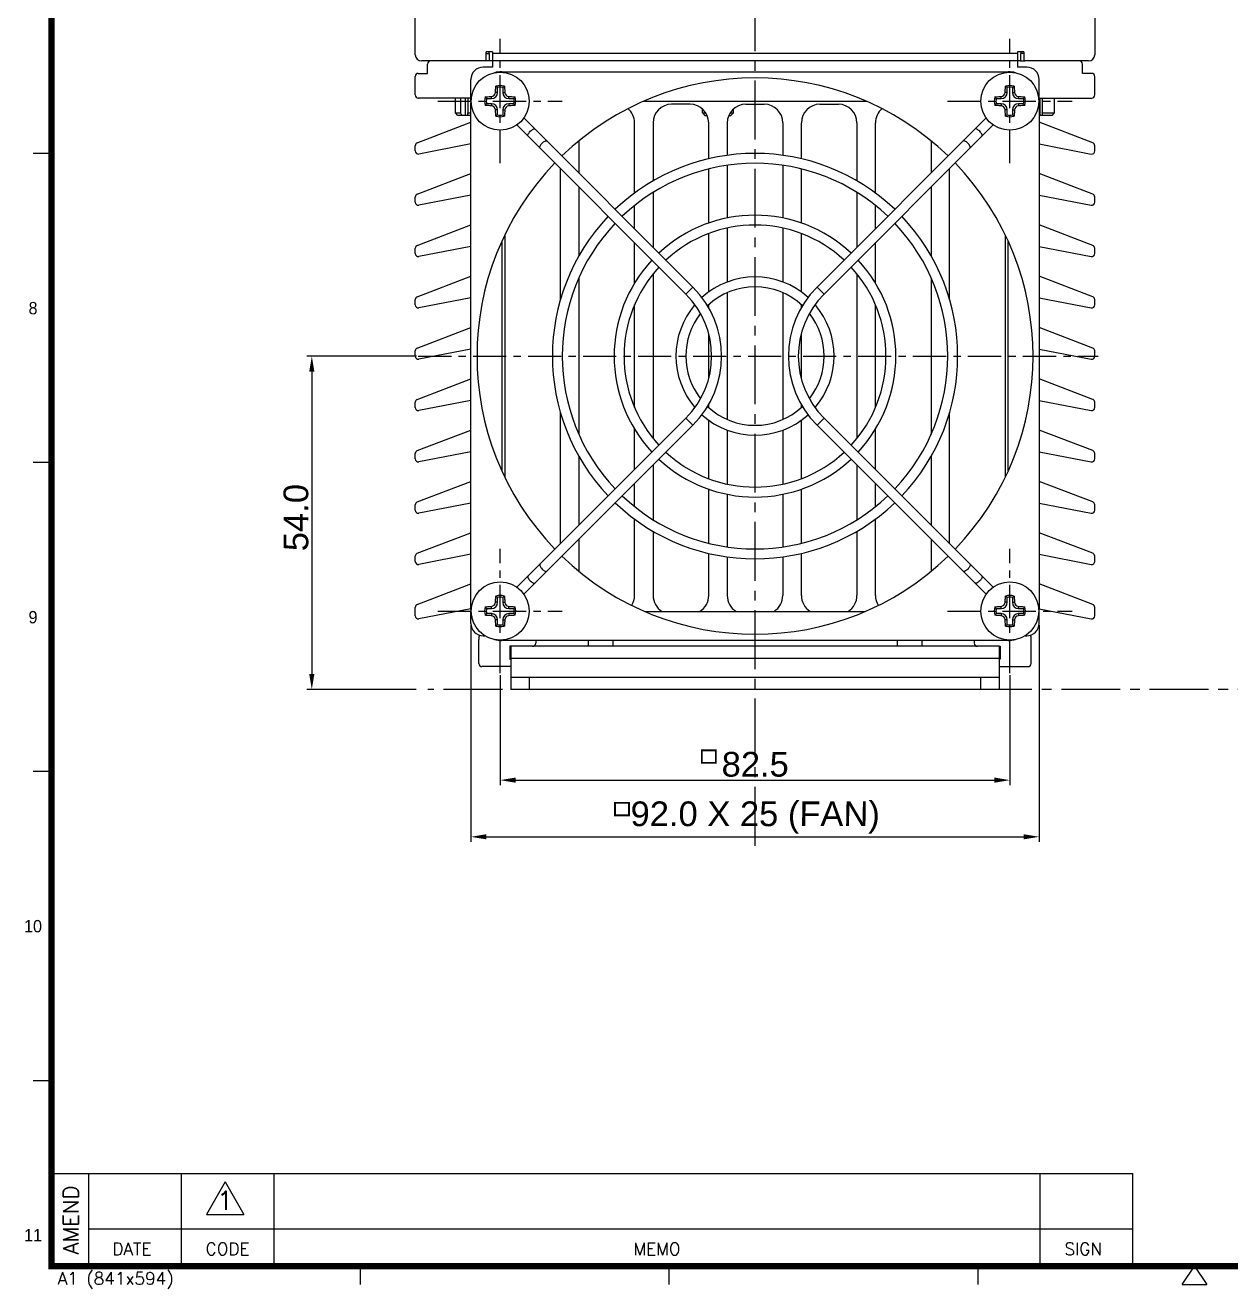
# Model space of a CAD drawing. Extents: x -329 to 5579, y -1951 to 3105.
# Drawn here: x 2658.7 to 2853.9, y -1951.1 to -1746.6 of the extents above; entities that cross this region are included whole.
import ezdxf
from ezdxf.enums import TextEntityAlignment as Align

# ---------------------------------------------------------------- set-up
doc = ezdxf.new("R2010")
doc.units = 0
doc.header["$PDMODE"] = 3
doc.header["$PDSIZE"] = 1.5
doc.linetypes.add('CENTER', pattern=[17.8, 10.75, -2.35, 2.35, -2.35])
doc.linetypes.add('CENTER2', pattern=[28.575, 19.05, -3.175, 3.175, -3.175])
doc.layers.get('0').update_dxf_attribs({"linetype": 'CONTINUOUS'})
doc.layers.get('DEFPOINTS').update_dxf_attribs({"linetype": 'CONTINUOUS'})
for name, color, linetype in [('3', 112, 'CENTER'), ('BRKT1_130_DXF_CONTINUOUS_L', 7, 'CONTINUOUS'), ('DIM', 1, 'CONTINUOUS'), ('FAN92X25_DXF_CONTINUOUS_LI', 7, 'CONTINUOUS'), ('FAN_GRILL92_DXF_CONTINUOUS', 7, 'CONTINUOUS'), ('HEX_M5X16_DXF_CONTINUOUS_L', 7, 'CONTINUOUS'), ('HTSINK-FLEX_DXF_CONTINUOUS', 7, 'CONTINUOUS'), ('PANEL_F-SPIIDXF_CONTINUOUS', 7, 'CONTINUOUS'), ('PANEL_LT-SPIDXF_CONTINUOUS', 7, 'CONTINUOUS'), ('PANEL_RT-SPIDXF_CONTINUOUS', 7, 'CONTINUOUS'), ('PH_M4X5_DXF_CONTINUOUS_LIN', 7, 'CONTINUOUS'), ('TH_4X10-CUT2DXF_CONTINUOUS', 7, 'CONTINUOUS'), ('TH_M4X45_DXF_CONTINUOUS_LI', 7, 'CONTINUOUS')]:
    doc.layers.add(name, color=color, linetype=linetype)
doc.styles.add('OMI-1', font='arial.ttf', dxfattribs={"oblique": 1})
doc.styles.add('SIM', font='simplex')
doc.styles.get("Standard").update_dxf_attribs({"font": 'gulim.ttc', "width": 0.8, "height": 2})
doc.dimstyles.new('1', dxfattribs={"dimtxt": 4, "dimasz": 2.5, "dimexe": 0.8, "dimexo": 0.3, "dimgap": 0.5, "dimtad": 1, "dimtoh": 1, "dimdec": 1, "dimzin": 0, "dimtxsty": 'OMI-1', "dimcen": 0, "dimclrd": 256, "dimclre": 256, "dimclrt": 256, "dimazin": 3, "dimtfac": 0.8, "dimtdec": 1, "dimtix": 1, "dimtmove": 0, "dimatfit": 3, "dimtolj": 1, "dimtzin": 0})

# ---------------------------------------------------------------- blocks, each defined once
blk = doc.blocks.new('*D7082')
at = {"layer": 'DEFPOINTS', "color": 0}
for p in [(2735.6, -1851.46), (2818.1, -1851.46), (2818.1, -1868.76)]:
    blk.add_point(p, dxfattribs=at)
at = {"layer": 'DIM'}
for p, q in [((2735.6, -1851.76), (2735.6, -1869.56)), ((2818.1, -1851.76), (2818.1, -1869.56)), ((2738.1, -1868.76), (2815.6, -1868.76))]:
    blk.add_line(p, q, dxfattribs=at)
for points in [[(2738.1, -1868.34), (2738.1, -1869.18), (2735.6, -1868.76)], [(2815.6, -1869.18), (2815.6, -1868.34), (2818.1, -1868.76)]]:
    blk.add_solid(points, dxfattribs=at)
at = {"layer": 'DIM', "insert": (2776.85, -1866.22), "char_height": 4, "attachment_point": 5, "style": 'OMI-1'}
blk.add_mtext('\\A1;82.5', dxfattribs=at)
blk = doc.blocks.new('*D7083')
at = {"layer": 'DEFPOINTS', "color": 0}
for p in [(2730.85, -1843.4), (2822.85, -1843.4), (2822.85, -1877.93)]:
    blk.add_point(p, dxfattribs=at)
at = {"layer": 'DIM'}
for p, q in [((2730.85, -1843.7), (2730.85, -1878.73)), ((2822.85, -1843.7), (2822.85, -1878.73)), ((2733.35, -1877.93), (2820.35, -1877.93))]:
    blk.add_line(p, q, dxfattribs=at)
for points in [[(2733.35, -1877.51), (2733.35, -1878.34), (2730.85, -1877.93)], [(2820.35, -1878.34), (2820.35, -1877.51), (2822.85, -1877.93)]]:
    blk.add_solid(points, dxfattribs=at)
at = {"layer": 'DIM', "insert": (2776.85, -1874.81), "char_height": 4, "attachment_point": 5, "style": 'OMI-1'}
blk.add_mtext('\\A1;\\A1;92.0 X 25 (FAN)', dxfattribs=at)
blk = doc.blocks.new('*D7084')
at = {"layer": 'DEFPOINTS', "color": 0}
for p in [(2722.35, -1800.16), (2705.11, -1854.1), (2722.32, -1854.1)]:
    blk.add_point(p, dxfattribs=at)
at = {"layer": 'DIM'}
for p, q in [((2722.05, -1800.16), (2704.31, -1800.16)), ((2705.11, -1802.66), (2705.11, -1851.6)), ((2722.02, -1854.1), (2704.31, -1854.1))]:
    blk.add_line(p, q, dxfattribs=at)
for points in [[(2705.52, -1802.66), (2704.69, -1802.66), (2705.11, -1800.16)], [(2704.69, -1851.6), (2705.52, -1851.6), (2705.11, -1854.1)]]:
    blk.add_solid(points, dxfattribs=at)
at = {"layer": 'DIM', "insert": (2702.56, -1826.31), "char_height": 4, "attachment_point": 5, "rotation": 90, "style": 'OMI-1'}
blk.add_mtext('\\A1;\\A1;54.0', dxfattribs=at)

msp = doc.modelspace()

# ---------------------------------------------------------------- linework, layer by layer
for p, q in [((2662.98, -1767.39), (2659.98, -1767.39)), ((2662.98, -1817.39), (2659.98, -1817.39)), ((2662.98, -1867.39), (2659.98, -1867.39)), ((2662.98, -1917.39), (2659.98, -1917.39)), ((2662.98, -1932.39), (2837.98, -1932.39)), ((2668.98, -1932.39), (2668.98, -1947.39)), ((2683.98, -1932.39), (2683.98, -1947.39)), ((2691.08, -1933.78), (2688.08, -1939.03)), ((2691.08, -1933.78), (2694.08, -1939.03)), ((2698.98, -1932.39), (2698.98, -1947.39)), ((2822.98, -1947.39), (2822.98, -1932.39)), ((2837.98, -1947.39), (2837.98, -1932.39)), ((2688.08, -1939.03), (2694.08, -1939.03)), ((2837.98, -1941.39), (2668.98, -1941.39)), ((2712.98, -1950.39), (2712.98, -1947.39)), ((2762.98, -1950.39), (2762.98, -1947.39)), ((2812.98, -1950.39), (2812.98, -1947.39)), ((2845.98, -1950.39), (2847.98, -1947.39)), ((2847.98, -1947.39), (2849.98, -1950.39)), ((2845.98, -1950.39), (2849.98, -1950.39))]:
    msp.add_line(p, q)
at = {"const_width": 1}
msp.add_lwpolyline([(3462.98, -1397.39), (2662.98, -1397.39), (2662.98, -1947.39), (3462.98, -1947.39)], close=True, dxfattribs=at)
at = {"layer": '3', "linetype": 'CENTER2', "ltscale": 0.5}
for p, q in [((2776.85, -1879.38), (2776.85, -1629.67)), ((3307.45, -1854.1), (2723.91, -1854.1))]:
    msp.add_line(p, q, dxfattribs=at)
at = {"layer": '3', "linetype": 'CENTER', "ltscale": 0.5}
for p, q in [((2735.6, -1768.96), (2735.6, -1748.84)), ((2818.1, -1768.96), (2818.1, -1748.84)), ((2725.53, -1758.9), (2745.66, -1758.9)), ((2808.03, -1758.9), (2828.16, -1758.9)), ((2722.32, -1800.15), (2832.42, -1800.15)), ((2735.6, -1851.46), (2735.6, -1831.34)), ((2818.1, -1851.46), (2818.1, -1831.34)), ((2725.53, -1841.4), (2745.66, -1841.4)), ((2808.03, -1841.4), (2828.16, -1841.4))]:
    msp.add_line(p, q, dxfattribs=at)
at = {"layer": 'BRKT1_130_DXF_CONTINUOUS_L', "color": 7, "linetype": 'CONTINUOUS'}
for p, q in [((2737.35, -1847.1), (2737.35, -1854.1)), ((2816.35, -1847.1), (2737.35, -1847.1)), ((2816.35, -1847.1), (2816.35, -1854.1)), ((2816.35, -1849.1), (2737.35, -1849.1)), ((2737.35, -1852.1), (2816.35, -1852.1)), ((2740.35, -1854.1), (2740.35, -1852.1)), ((2813.35, -1852.1), (2813.35, -1854.1)), ((2816.35, -1854.1), (2737.35, -1854.1))]:
    msp.add_line(p, q, dxfattribs=at)
at = {"layer": 'DIM', "const_width": 0.3}
for points in [[(2768.24, -1863.95), (2770.5, -1863.95), (2770.5, -1865.96), (2768.24, -1865.96)], [(2754.19, -1872.43), (2756.46, -1872.43), (2756.46, -1874.45), (2754.19, -1874.45)]]:
    msp.add_lwpolyline(points, close=True, dxfattribs=at)
at = {"layer": 'FAN92X25_DXF_CONTINUOUS_LI', "color": 7, "linetype": 'CONTINUOUS'}
for p, q in [((2735.85, -1754.15), (2817.85, -1754.15)), ((2730.85, -1841.15), (2730.85, -1759.15)), ((2822.85, -1759.15), (2822.85, -1841.15)), ((2817.85, -1846.15), (2735.85, -1846.15))]:
    msp.add_line(p, q, dxfattribs=at)
for centre, radius, start, end in [((2735.85, -1759.15), 5, 90, 103.6205), ((2776.85, -1800.15), 45, 46.0188, 133.9812), ((2817.85, -1759.15), 5, 76.3795, 90), ((2735.85, -1759.15), 5, 166.3795, 180), ((2817.85, -1759.15), 5, 0, 13.6205), ((2776.85, -1800.15), 45, 136.0188, 223.9812), ((2776.85, -1800.15), 45, 316.0188, 43.9812), ((2776.85, -1800.15), 45, 226.0188, 313.9812), ((2735.85, -1841.15), 5, 180, 193.6205), ((2817.85, -1841.15), 5, 346.3795, 0), ((2735.85, -1841.15), 5, 256.3795, 270), ((2817.85, -1841.15), 5, 270, 283.6205)]:
    msp.add_arc(centre, radius, start, end, dxfattribs=at)
at = {"layer": 'FAN_GRILL92_DXF_CONTINUOUS', "color": 7, "linetype": 'CONTINUOUS'}
for p, q in [((2766.81, -1788.98), (2739.44, -1761.61)), ((2786.89, -1788.98), (2814.26, -1761.61)), ((2765.67, -1790.11), (2738.3, -1762.74)), ((2788.02, -1790.11), (2815.39, -1762.74)), ((2765.67, -1790.11), (2766.81, -1788.98)), ((2788.02, -1790.11), (2786.89, -1788.98)), ((2765.67, -1810.19), (2738.3, -1837.56)), ((2765.67, -1810.19), (2766.81, -1811.32)), ((2788.02, -1810.19), (2786.89, -1811.32)), ((2788.02, -1810.19), (2815.39, -1837.56)), ((2766.81, -1811.32), (2739.44, -1838.69)), ((2786.89, -1811.32), (2814.26, -1838.69))]:
    msp.add_line(p, q, dxfattribs=at)
for centre, radius, start, end in [((2776.85, -1800.15), 32.8, 46.3976, 133.6018), ((2776.85, -1800.15), 31.2, 46.4693, 133.5301), ((2776.85, -1800.15), 32.8, 136.3982, 223.6024), ((2776.85, -1800.15), 22.8, 47.0112, 132.9883), ((2776.85, -1800.15), 32.8, 316.3982, 43.6024), ((2776.85, -1800.15), 31.2, 136.4699, 223.5307), ((2776.85, -1800.15), 21.2, 47.1632, 132.8365), ((2776.85, -1800.15), 31.2, 316.4699, 43.5307), ((2776.85, -1800.15), 22.8, 137.0117, 222.9888), ((2776.85, -1800.15), 22.8, 317.0117, 42.9888), ((2776.85, -1800.15), 21.2, 137.1635, 222.8368), ((2776.85, -1800.15), 21.2, 317.1635, 42.8368), ((2776.85, -1800.15), 12.8, 47.8518, 132.1493), ((2755.63, -1800.15), 14.2, 315, 45), ((2755.63, -1800.15), 15.8, 315, 45), ((2776.85, -1800.15), 11.2, 46.6843, 133.3157), ((2798.06, -1800.15), 15.8, 135, 225), ((2798.06, -1800.15), 14.2, 135, 225), ((2776.85, -1800.15), 12.8, 139.4045, 220.5912), ((2776.85, -1800.15), 12.8, 319.4045, 40.5912), ((2776.85, -1800.15), 11.2, 141.9135, 218.0865), ((2776.85, -1800.15), 11.2, 321.9135, 38.0865), ((2776.85, -1800.15), 11.2, 226.6843, 313.3157), ((2776.85, -1800.15), 12.8, 227.8518, 312.1493), ((2776.85, -1800.15), 22.8, 227.0112, 312.9883), ((2776.85, -1800.15), 21.2, 227.1632, 312.8365), ((2776.85, -1800.15), 31.2, 226.4693, 313.5301), ((2776.85, -1800.15), 32.8, 226.3976, 313.6018)]:
    msp.add_arc(centre, radius, start, end, dxfattribs=at)
for points, knots in [([(2740.12, -1764.56), (2740.09, -1764.53), (2740.07, -1764.41), (2740.14, -1764.22), (2740.27, -1764), (2740.47, -1763.77), (2740.7, -1763.58), (2740.92, -1763.44), (2741.11, -1763.37), (2741.22, -1763.4), (2741.25, -1763.43)], [0, 0, 0, 0, 0.069851, 0.17697, 0.325351, 0.5, 0.674649, 0.82303, 0.930149, 1, 1, 1, 1]), ([(2813.57, -1764.56), (2813.6, -1764.53), (2813.62, -1764.41), (2813.56, -1764.22), (2813.42, -1764), (2813.22, -1763.77), (2813, -1763.58), (2812.77, -1763.44), (2812.59, -1763.37), (2812.47, -1763.4), (2812.44, -1763.43)], [0, 0, 0, 0, 0.069851, 0.17697, 0.325351, 0.5, 0.674649, 0.82303, 0.930149, 1, 1, 1, 1]), ([(2742.04, -1766.48), (2742.01, -1766.45), (2741.99, -1766.33), (2742.06, -1766.14), (2742.19, -1765.92), (2742.39, -1765.69), (2742.61, -1765.5), (2742.84, -1765.36), (2743.02, -1765.29), (2743.14, -1765.32), (2743.17, -1765.35)], [0, 0, 0, 0, 0.069851, 0.176971, 0.325351, 0.5, 0.674649, 0.823029, 0.930149, 1, 1, 1, 1]), ([(2811.65, -1766.48), (2811.68, -1766.45), (2811.7, -1766.33), (2811.64, -1766.14), (2811.5, -1765.92), (2811.3, -1765.69), (2811.08, -1765.5), (2810.85, -1765.36), (2810.67, -1765.29), (2810.55, -1765.32), (2810.52, -1765.35)], [0, 0, 0, 0, 0.069851, 0.176971, 0.325351, 0.5, 0.674649, 0.823029, 0.930149, 1, 1, 1, 1]), ([(2740.12, -1835.74), (2740.09, -1835.77), (2740.07, -1835.89), (2740.14, -1836.08), (2740.27, -1836.3), (2740.47, -1836.53), (2740.7, -1836.73), (2740.92, -1836.86), (2741.11, -1836.93), (2741.22, -1836.91), (2741.25, -1836.88)], [0, 0, 0, 0, 0.069851, 0.17697, 0.325351, 0.5, 0.674649, 0.82303, 0.930149, 1, 1, 1, 1]), ([(2742.04, -1833.83), (2742.01, -1833.86), (2741.99, -1833.97), (2742.06, -1834.16), (2742.19, -1834.38), (2742.39, -1834.61), (2742.61, -1834.81), (2742.84, -1834.94), (2743.02, -1835.01), (2743.14, -1834.99), (2743.17, -1834.96)], [0, 0, 0, 0, 0.069851, 0.176971, 0.325351, 0.5, 0.674649, 0.823029, 0.930149, 1, 1, 1, 1]), ([(2811.65, -1833.83), (2811.68, -1833.86), (2811.7, -1833.97), (2811.64, -1834.16), (2811.5, -1834.38), (2811.3, -1834.61), (2811.08, -1834.81), (2810.85, -1834.94), (2810.67, -1835.01), (2810.55, -1834.99), (2810.52, -1834.96)], [0, 0, 0, 0, 0.069851, 0.176971, 0.325351, 0.5, 0.674649, 0.823029, 0.930149, 1, 1, 1, 1]), ([(2813.57, -1835.74), (2813.6, -1835.77), (2813.62, -1835.89), (2813.56, -1836.08), (2813.42, -1836.3), (2813.22, -1836.53), (2813, -1836.73), (2812.77, -1836.86), (2812.59, -1836.93), (2812.47, -1836.91), (2812.44, -1836.88)], [0, 0, 0, 0, 0.069851, 0.17697, 0.325351, 0.5, 0.674649, 0.82303, 0.930149, 1, 1, 1, 1])]:
    msp.add_open_spline(points, degree=3, knots=knots, dxfattribs=at)
at = {"layer": 'HEX_M5X16_DXF_CONTINUOUS_L', "color": 7, "linetype": 'CONTINUOUS'}
for p, q in [((2768.35, -1760.8), (2768.35, -1760.18)), ((2768.35, -1760.8), (2768.88, -1760.8)), ((2768.35, -1760.8), (2768.75, -1761.2)), ((2768.75, -1761.2), (2769.09, -1761.2)), ((2772.6, -1761.2), (2772.95, -1761.2)), ((2772.81, -1760.8), (2773.35, -1760.8)), ((2773.35, -1760.8), (2772.95, -1761.2)), ((2773.35, -1760.8), (2773.35, -1760.17))]:
    msp.add_line(p, q, dxfattribs=at)
at = {"layer": 'HTSINK-FLEX_DXF_CONTINUOUS', "color": 7, "linetype": 'CONTINUOUS'}
for p, q in [((2723.85, -1754.4), (2723.85, -1752.9)), ((2734.35, -1752.4), (2733.85, -1752.4)), ((2819.85, -1752.4), (2819.35, -1752.4)), ((2829.85, -1754.4), (2829.85, -1752.9)), ((2721.85, -1757.9), (2721.85, -1754.9)), ((2722.35, -1754.4), (2723.85, -1754.4)), ((2831.35, -1754.4), (2829.85, -1754.4)), ((2831.85, -1757.9), (2831.85, -1754.9)), ((2730.85, -1758.4), (2722.35, -1758.4)), ((2766.35, -1759.4), (2763.35, -1759.4)), ((2775.35, -1759.4), (2778.35, -1759.4)), ((2787.35, -1759.4), (2790.35, -1759.4)), ((2822.85, -1758.4), (2831.35, -1758.4)), ((2722.17, -1765.65), (2730.85, -1762.32)), ((2757.35, -1773.79), (2757.35, -1762.4)), ((2760.35, -1762.4), (2760.35, -1771.82)), ((2769.35, -1768.22), (2769.35, -1762.4)), ((2772.35, -1762.4), (2772.35, -1767.67)), ((2781.35, -1762.4), (2781.35, -1767.67)), ((2784.35, -1768.23), (2784.35, -1762.4)), ((2793.35, -1762.4), (2793.35, -1771.81)), ((2796.35, -1773.79), (2796.35, -1762.4)), ((2831.53, -1765.65), (2822.85, -1762.32)), ((2721.85, -1766.96), (2721.85, -1766.11)), ((2730.85, -1765.82), (2722.44, -1767.45)), ((2748.35, -1765.34), (2748.35, -1770.52)), ((2805.35, -1765.34), (2805.35, -1770.52)), ((2822.85, -1765.82), (2831.25, -1767.45)), ((2831.85, -1766.96), (2831.85, -1766.11)), ((2745.35, -1791.03), (2745.35, -1769.78)), ((2769.35, -1778.63), (2769.35, -1769.87)), ((2772.35, -1769.29), (2772.35, -1777.81)), ((2781.35, -1769.28), (2781.35, -1777.8)), ((2784.35, -1778.63), (2784.35, -1769.88)), ((2808.35, -1791.05), (2808.35, -1769.78)), ((2722.17, -1773.95), (2730.85, -1770.62)), ((2831.53, -1773.95), (2822.85, -1770.62)), ((2721.85, -1775.26), (2721.85, -1774.41)), ((2730.85, -1774.12), (2722.44, -1775.75)), ((2748.35, -1772.78), (2748.35, -1783.93)), ((2760.35, -1773.68), (2760.35, -1782.52)), ((2793.35, -1773.68), (2793.35, -1782.52)), ((2805.35, -1772.78), (2805.35, -1783.94)), ((2822.85, -1774.12), (2831.25, -1775.75)), ((2831.85, -1775.26), (2831.85, -1774.41)), ((2757.35, -1779.52), (2757.35, -1775.8)), ((2796.35, -1779.52), (2796.35, -1775.81)), ((2722.17, -1782.25), (2730.85, -1778.92)), ((2736.35, -1780.57), (2736.35, -1819.74)), ((2769.35, -1789.79), (2769.35, -1780.33)), ((2772.35, -1779.44), (2772.35, -1788.17)), ((2781.35, -1779.44), (2781.35, -1788.18)), ((2784.35, -1789.79), (2784.35, -1780.33)), ((2817.35, -1780.57), (2817.35, -1819.74)), ((2831.53, -1782.25), (2822.85, -1778.92)), ((2730.85, -1782.42), (2722.44, -1784.05)), ((2757.35, -1788.34), (2757.35, -1781.78)), ((2796.35, -1788.36), (2796.35, -1781.78)), ((2822.85, -1782.42), (2831.25, -1784.05)), ((2721.85, -1783.56), (2721.85, -1782.71)), ((2831.85, -1783.56), (2831.85, -1782.71)), ((2722.17, -1790.55), (2730.85, -1787.22)), ((2748.35, -1787.48), (2748.35, -1812.83)), ((2760.35, -1786.85), (2760.35, -1813.45)), ((2793.35, -1786.85), (2793.35, -1813.45)), ((2805.35, -1787.47), (2805.35, -1812.82)), ((2831.53, -1790.55), (2822.85, -1787.22)), ((2730.85, -1790.72), (2722.44, -1792.35)), ((2772.35, -1789.9), (2772.35, -1810.41)), ((2781.35, -1789.9), (2781.35, -1810.41)), ((2822.85, -1790.72), (2831.25, -1792.35)), ((2721.85, -1791.86), (2721.85, -1791.01)), ((2757.35, -1808.45), (2757.35, -1791.85)), ((2769.35, -1792.32), (2769.35, -1791.84)), ((2784.35, -1792.32), (2784.35, -1791.84)), ((2796.35, -1808.45), (2796.35, -1791.85)), ((2831.85, -1791.86), (2831.85, -1791.01)), ((2722.17, -1798.85), (2730.85, -1795.52)), ((2769.35, -1803.84), (2769.35, -1796.47)), ((2784.35, -1803.84), (2784.35, -1796.47)), ((2831.53, -1798.85), (2822.85, -1795.52)), ((2721.85, -1800.16), (2721.85, -1799.31)), ((2730.85, -1799.02), (2722.44, -1800.65)), ((2822.85, -1799.02), (2831.25, -1800.65)), ((2831.85, -1800.16), (2831.85, -1799.31)), ((2722.17, -1807.15), (2730.85, -1803.82)), ((2831.53, -1807.15), (2822.85, -1803.82)), ((2721.85, -1808.46), (2721.85, -1807.61)), ((2730.85, -1807.32), (2722.44, -1808.95)), ((2769.35, -1808.46), (2769.35, -1807.99)), ((2784.35, -1808.46), (2784.35, -1807.99)), ((2822.85, -1807.32), (2831.25, -1808.95)), ((2831.85, -1808.46), (2831.85, -1807.61)), ((2745.35, -1830.52), (2745.35, -1809.25)), ((2769.35, -1819.97), (2769.35, -1810.52)), ((2784.35, -1819.98), (2784.35, -1810.52)), ((2808.35, -1830.52), (2808.35, -1809.27)), ((2722.17, -1815.45), (2730.85, -1812.12)), ((2757.35, -1818.52), (2757.35, -1811.95)), ((2772.35, -1812.13), (2772.35, -1820.86)), ((2781.35, -1812.13), (2781.35, -1820.86)), ((2796.35, -1818.52), (2796.35, -1811.96)), ((2831.53, -1815.45), (2822.85, -1812.12)), ((2721.85, -1816.76), (2721.85, -1815.91)), ((2730.85, -1815.62), (2722.44, -1817.25)), ((2748.35, -1816.36), (2748.35, -1827.52)), ((2805.35, -1816.38), (2805.35, -1827.52)), ((2822.85, -1815.62), (2831.25, -1817.25)), ((2831.85, -1816.76), (2831.85, -1815.91)), ((2760.35, -1817.78), (2760.35, -1826.62)), ((2793.35, -1817.78), (2793.35, -1826.63)), ((2722.17, -1823.75), (2730.85, -1820.42)), ((2757.35, -1824.49), (2757.35, -1820.78)), ((2796.35, -1824.51), (2796.35, -1820.78)), ((2831.53, -1823.75), (2822.85, -1820.42)), ((2769.35, -1830.43), (2769.35, -1821.68)), ((2772.35, -1822.5), (2772.35, -1831.02)), ((2781.35, -1822.49), (2781.35, -1831.01)), ((2784.35, -1830.43), (2784.35, -1821.67)), ((2721.85, -1825.06), (2721.85, -1824.21)), ((2730.85, -1823.92), (2722.44, -1825.55)), ((2822.85, -1823.92), (2831.25, -1825.55)), ((2831.85, -1825.06), (2831.85, -1824.21)), ((2757.35, -1838.9), (2757.35, -1826.52)), ((2796.35, -1838.9), (2796.35, -1826.51)), ((2722.17, -1832.05), (2730.85, -1828.72)), ((2760.35, -1828.49), (2760.35, -1838.9)), ((2793.35, -1828.49), (2793.35, -1838.9)), ((2831.53, -1832.05), (2822.85, -1828.72)), ((2748.35, -1829.78), (2748.35, -1834.96)), ((2805.35, -1829.78), (2805.35, -1834.96)), ((2721.85, -1833.36), (2721.85, -1832.51)), ((2730.85, -1832.22), (2722.44, -1833.85)), ((2769.35, -1838.9), (2769.35, -1832.07)), ((2772.35, -1832.63), (2772.35, -1838.9)), ((2781.35, -1832.63), (2781.35, -1838.9)), ((2784.35, -1838.9), (2784.35, -1832.08)), ((2822.85, -1832.22), (2831.25, -1833.85)), ((2831.85, -1833.36), (2831.85, -1832.51)), ((2722.17, -1840.35), (2730.85, -1837.02)), ((2831.53, -1840.35), (2822.85, -1837.02)), ((2721.85, -1842.16), (2721.85, -1840.81)), ((2730.85, -1841.02), (2722.44, -1842.65)), ((2822.85, -1841.02), (2831.25, -1842.65)), ((2831.85, -1842.16), (2831.85, -1840.81)), ((2732.15, -1849.9), (2732.15, -1846)), ((2821.55, -1849.9), (2821.55, -1846)), ((2737.15, -1847.1), (2737.15, -1849.2)), ((2737.35, -1847.1), (2737.15, -1847.1)), ((2741.35, -1846.15), (2741.35, -1846.6)), ((2812.35, -1846.15), (2812.35, -1846.6)), ((2816.35, -1847.1), (2816.55, -1847.1)), ((2816.55, -1847.1), (2816.55, -1849.2)), ((2737.15, -1849.2), (2737.35, -1849.2)), ((2816.55, -1849.2), (2816.35, -1849.2)), ((2737.35, -1850.4), (2732.65, -1850.4)), ((2816.35, -1850.4), (2821.05, -1850.4))]:
    msp.add_line(p, q, dxfattribs=at)
for centre, radius, start, end in [((2724.35, -1752.9), 0.5, 90, 180), ((2829.35, -1752.9), 0.5, 0, 90), ((2722.35, -1754.9), 0.5, 90, 180), ((2831.35, -1754.9), 0.5, 0, 90), ((2722.35, -1757.9), 0.5, 180, 270), ((2831.35, -1757.9), 0.5, 270, 0), ((2754.35, -1762.4), 3, 0, 49.5287), ((2763.35, -1762.4), 3, 90, 180), ((2766.35, -1762.4), 3, 0, 90), ((2775.35, -1762.4), 3, 90, 180), ((2778.35, -1762.4), 3, 0, 90), ((2787.35, -1762.4), 3, 90, 180), ((2790.35, -1762.4), 3, 0, 90), ((2799.35, -1762.4), 3, 130.4713, 180), ((2722.35, -1766.11), 0.5, 111, 180), ((2831.35, -1766.11), 0.5, 0, 69), ((2722.35, -1766.96), 0.5, 180, 281), ((2831.35, -1766.96), 0.5, 259, 0), ((2722.35, -1774.41), 0.5, 111, 180), ((2831.35, -1774.41), 0.5, 0, 69), ((2722.35, -1775.26), 0.5, 180, 281), ((2831.35, -1775.26), 0.5, 259, 0), ((2722.35, -1782.71), 0.5, 111, 180), ((2831.35, -1782.71), 0.5, 0, 69), ((2722.35, -1783.56), 0.5, 180, 281), ((2831.35, -1783.56), 0.5, 259, 0), ((2722.35, -1791.01), 0.5, 111, 180), ((2831.35, -1791.01), 0.5, 0, 69), ((2722.35, -1791.86), 0.5, 180, 281), ((2831.35, -1791.86), 0.5, 259, 0), ((2722.35, -1799.31), 0.5, 111, 180), ((2831.35, -1799.31), 0.5, 0, 69), ((2722.35, -1800.16), 0.5, 180, 281), ((2831.35, -1800.16), 0.5, 259, 0), ((2722.35, -1807.61), 0.5, 111, 180), ((2831.35, -1807.61), 0.5, 0, 69), ((2722.35, -1808.46), 0.5, 180, 281), ((2831.35, -1808.46), 0.5, 259, 0), ((2722.35, -1815.91), 0.5, 111, 180), ((2722.35, -1816.76), 0.5, 180, 281), ((2831.35, -1816.76), 0.5, 259, 0), ((2831.35, -1815.91), 0.5, 0, 69), ((2722.35, -1824.21), 0.5, 111, 180), ((2722.35, -1825.06), 0.5, 180, 281), ((2831.35, -1825.06), 0.5, 259, 0), ((2831.35, -1824.21), 0.5, 0, 69), ((2722.35, -1832.51), 0.5, 111, 180), ((2722.35, -1833.36), 0.5, 180, 281), ((2831.35, -1833.36), 0.5, 259, 0), ((2831.35, -1832.51), 0.5, 0, 69), ((2754.35, -1838.9), 3, 328.3198, 0), ((2763.35, -1838.9), 3, 180, 238.3116), ((2766.35, -1838.9), 3, 301.6884, 0), ((2775.35, -1838.9), 3, 180, 238.3116), ((2778.35, -1838.9), 3, 301.6884, 0), ((2787.35, -1838.9), 3, 180, 238.3116), ((2790.35, -1838.9), 3, 301.6884, 0), ((2799.35, -1838.9), 3, 180, 211.6802), ((2722.35, -1840.81), 0.5, 111, 180), ((2831.35, -1840.81), 0.5, 0, 69), ((2722.35, -1842.16), 0.5, 180, 281), ((2831.35, -1842.16), 0.5, 259, 0), ((2735.15, -1846), 3, 166.5489, 180), ((2818.55, -1846), 3, 0, 13.4511), ((2740.85, -1846.6), 0.5, 270, 0), ((2812.85, -1846.6), 0.5, 180, 270), ((2732.65, -1849.9), 0.5, 180, 270), ((2821.05, -1849.9), 0.5, 270, 0)]:
    msp.add_arc(centre, radius, start, end, dxfattribs=at)
at = {"layer": 'PANEL_F-SPIIDXF_CONTINUOUS', "color": 7, "linetype": 'CONTINUOUS'}
for p, q in [((2831.85, -1670.4), (2831.85, -1751.4)), ((2721.85, -1751.4), (2721.85, -1679.7)), ((2734.35, -1750.9), (2733.35, -1750.9)), ((2733.35, -1752.4), (2733.35, -1750.9)), ((2734.35, -1750.9), (2734.35, -1753.4)), ((2819.35, -1751.2), (2734.35, -1751.2)), ((2819.35, -1750.9), (2819.35, -1753.4)), ((2820.35, -1750.9), (2819.35, -1750.9)), ((2820.35, -1750.9), (2820.35, -1752.4)), ((2733.35, -1752.4), (2722.85, -1752.4)), ((2734.35, -1753.4), (2732.85, -1753.4)), ((2819.35, -1752.4), (2734.35, -1752.4)), ((2820.85, -1753.4), (2819.35, -1753.4)), ((2830.85, -1752.4), (2820.35, -1752.4)), ((2730.85, -1758.9), (2730.85, -1755.4)), ((2822.85, -1758.9), (2822.85, -1755.4)), ((2794.92, -1758.95), (2758.78, -1758.95)), ((2735.85, -1781.61), (2735.85, -1818.69)), ((2817.85, -1818.69), (2817.85, -1781.61)), ((2730.85, -1843.4), (2730.85, -1841.4)), ((2759.01, -1841.45), (2794.68, -1841.45)), ((2822.85, -1843.4), (2822.85, -1841.4)), ((2732.85, -1845.4), (2733.13, -1845.4)), ((2820.56, -1845.4), (2820.85, -1845.4))]:
    msp.add_line(p, q, dxfattribs=at)
for centre, radius, start, end in [((2722.85, -1751.4), 1, 180, 270), ((2830.85, -1751.4), 1, 270, 0), ((2732.85, -1755.4), 2, 90, 180), ((2820.85, -1755.4), 2, 0, 90), ((2732.85, -1843.4), 2, 180, 270), ((2820.85, -1843.4), 2, 270, 0)]:
    msp.add_arc(centre, radius, start, end, dxfattribs=at)
at = {"layer": 'PANEL_LT-SPIDXF_CONTINUOUS', "color": 7, "linetype": 'CONTINUOUS'}
for p, q in [((2819.85, -1751.2), (2819.85, -1752.4)), ((2820.35, -1751.2), (2819.85, -1751.2)), ((2819.85, -1752.4), (2820.54, -1752.4))]:
    msp.add_line(p, q, dxfattribs=at)
at = {"layer": 'PANEL_RT-SPIDXF_CONTINUOUS', "color": 7, "linetype": 'CONTINUOUS'}
for p, q in [((2733.35, -1751.2), (2733.85, -1751.2)), ((2733.85, -1752.4), (2733.85, -1751.2)), ((2733.85, -1752.4), (2733.35, -1752.4))]:
    msp.add_line(p, q, dxfattribs=at)
at = {"layer": 'PH_M4X5_DXF_CONTINUOUS_LIN', "color": 7, "linetype": 'CONTINUOUS'}
for p, q in [((2749.85, -1846.15), (2749.85, -1847.1)), ((2753.85, -1846.15), (2753.85, -1847.1)), ((2799.85, -1846.15), (2799.85, -1847.1)), ((2803.85, -1846.15), (2803.85, -1847.1))]:
    msp.add_line(p, q, dxfattribs=at)
at = {"layer": 'TH_4X10-CUT2DXF_CONTINUOUS', "color": 7, "linetype": 'CONTINUOUS'}
for p, q in [((2728.35, -1760.8), (2728.35, -1758.4)), ((2729.18, -1758.4), (2729.18, -1760.8)), ((2729.99, -1761.2), (2729.99, -1758.4)), ((2730.35, -1758.4), (2730.35, -1760.8)), ((2822.99, -1761.2), (2822.99, -1758.4)), ((2823.35, -1758.4), (2823.35, -1760.8)), ((2825.35, -1760.8), (2825.35, -1758.4)), ((2728.35, -1760.8), (2729.18, -1760.8)), ((2728.75, -1761.2), (2728.35, -1760.8)), ((2730.85, -1761.2), (2728.75, -1761.2)), ((2730.35, -1760.8), (2730.85, -1760.8)), ((2824.95, -1761.2), (2822.85, -1761.2)), ((2823.35, -1760.8), (2825.35, -1760.8)), ((2824.95, -1761.2), (2825.35, -1760.8))]:
    msp.add_line(p, q, dxfattribs=at)
for centre, radius, start, end in [((2731.59, -1750.97), 2.25, 354.0064, 1.6514), ((2822.1, -1750.97), 2.25, 178.3486, 185.9936), ((2728.4, -1761.22), 1.99, 0.5957, 12.1848), ((2821.4, -1761.22), 1.99, 0.5957, 12.1848)]:
    msp.add_arc(centre, radius, start, end, dxfattribs=at)
msp.add_open_spline([(2729.18, -1760.8), (2729.19, -1760.84), (2729.23, -1760.97), (2729.29, -1761.1), (2729.33, -1761.2)], degree=3, knots=[0, 0, 0, 0, 0.244393, 1, 1, 1, 1], dxfattribs=at)
at = {"layer": 'TH_M4X45_DXF_CONTINUOUS_LI', "color": 7, "linetype": 'CONTINUOUS'}
for p, q in [((2735.18, -1757.49), (2734.84, -1757.49)), ((2735.18, -1757.49), (2735.18, -1756.69)), ((2736.01, -1756.69), (2736.01, -1757.49)), ((2736.01, -1757.49), (2736.35, -1757.49)), ((2817.68, -1757.49), (2817.34, -1757.49)), ((2817.68, -1757.49), (2817.68, -1756.69)), ((2818.51, -1756.69), (2818.51, -1757.49)), ((2818.51, -1757.49), (2818.85, -1757.49)), ((2733.38, -1758.49), (2734.18, -1758.49)), ((2734.18, -1759.32), (2733.38, -1759.32)), ((2734.18, -1758.49), (2734.18, -1758.15)), ((2734.18, -1759.32), (2734.18, -1759.66)), ((2737.01, -1758.49), (2737.01, -1758.15)), ((2737.01, -1758.49), (2737.81, -1758.49)), ((2737.81, -1759.32), (2737.01, -1759.32)), ((2737.01, -1759.32), (2737.01, -1759.66)), ((2815.88, -1758.49), (2816.68, -1758.49)), ((2816.68, -1759.32), (2815.88, -1759.32)), ((2816.68, -1758.49), (2816.68, -1758.15)), ((2816.68, -1759.32), (2816.68, -1759.66)), ((2819.51, -1758.49), (2819.51, -1758.15)), ((2819.51, -1758.49), (2820.31, -1758.49)), ((2819.51, -1759.32), (2819.51, -1759.66)), ((2820.31, -1759.32), (2819.51, -1759.32)), ((2735.18, -1760.32), (2734.84, -1760.32)), ((2735.18, -1761.11), (2735.18, -1760.32)), ((2736.01, -1760.32), (2736.35, -1760.32)), ((2736.01, -1760.32), (2736.01, -1761.11)), ((2817.68, -1760.32), (2817.34, -1760.32)), ((2817.68, -1761.11), (2817.68, -1760.32)), ((2818.51, -1760.32), (2818.51, -1761.11)), ((2818.51, -1760.32), (2818.85, -1760.32)), ((2735.18, -1839.99), (2735.18, -1839.19)), ((2736.01, -1839.19), (2736.01, -1839.99)), ((2817.68, -1839.99), (2817.68, -1839.19)), ((2818.51, -1839.19), (2818.51, -1839.99)), ((2733.38, -1840.99), (2734.18, -1840.99)), ((2734.18, -1841.82), (2733.38, -1841.82)), ((2734.18, -1840.99), (2734.18, -1840.65)), ((2734.18, -1841.82), (2734.18, -1842.16)), ((2735.18, -1839.99), (2734.84, -1839.99)), ((2736.01, -1839.99), (2736.35, -1839.99)), ((2737.01, -1840.99), (2737.01, -1840.65)), ((2737.01, -1840.99), (2737.81, -1840.99)), ((2737.01, -1841.82), (2737.01, -1842.16)), ((2737.81, -1841.82), (2737.01, -1841.82)), ((2815.88, -1840.99), (2816.68, -1840.99)), ((2816.68, -1841.82), (2815.88, -1841.82)), ((2816.68, -1840.99), (2816.68, -1840.65)), ((2816.68, -1841.82), (2816.68, -1842.16)), ((2817.68, -1839.99), (2817.34, -1839.99)), ((2818.51, -1839.99), (2818.85, -1839.99)), ((2819.51, -1840.99), (2819.51, -1840.65)), ((2819.51, -1840.99), (2820.31, -1840.99)), ((2819.51, -1841.82), (2819.51, -1842.16)), ((2820.31, -1841.82), (2819.51, -1841.82)), ((2735.18, -1842.82), (2734.84, -1842.82)), ((2735.18, -1843.61), (2735.18, -1842.82)), ((2736.01, -1842.82), (2736.01, -1843.61)), ((2736.01, -1842.82), (2736.35, -1842.82)), ((2817.68, -1842.82), (2817.34, -1842.82)), ((2817.68, -1843.61), (2817.68, -1842.82)), ((2818.51, -1842.82), (2818.51, -1843.61)), ((2818.51, -1842.82), (2818.85, -1842.82))]:
    msp.add_line(p, q, dxfattribs=at)
for centre in [(2735.6, -1758.9), (2818.1, -1758.9), (2735.6, -1841.4), (2818.1, -1841.4)]:
    msp.add_circle(centre, 4.7, dxfattribs=at)
for centre, radius, start, end in [((2734.18, -1757.49), 1, 270, 0), ((2734.15, -1757.45), 0.694, 272.8543, 357.1457), ((2735.6, -1758.9), 2.52, 74.2586, 105.7414), ((2735.6, -1758.9), 2.25, 79.3916, 100.6084), ((2737.01, -1757.49), 1, 180, 270), ((2737.04, -1757.45), 0.694, 182.8541, 267.1459), ((2816.68, -1757.49), 1, 270, 0), ((2816.65, -1757.45), 0.694, 272.8543, 357.1457), ((2818.1, -1758.9), 2.52, 74.2586, 105.7414), ((2818.1, -1758.9), 2.25, 79.3916, 100.6084), ((2819.51, -1757.49), 1, 180, 270), ((2819.54, -1757.45), 0.694, 182.8541, 267.1459), ((2735.6, -1758.9), 2.52, 164.2586, 195.7414), ((2735.6, -1758.9), 2.25, 169.3916, 190.6084), ((2734.18, -1760.32), 1, 0, 90), ((2734.15, -1760.35), 0.694, 2.8541, 87.1459), ((2737.01, -1760.32), 1, 90, 180), ((2737.04, -1760.35), 0.694, 92.8543, 177.1457), ((2735.6, -1758.9), 2.25, 349.3916, 10.6084), ((2735.6, -1758.9), 2.52, 344.2586, 15.7414), ((2818.1, -1758.9), 2.52, 164.2586, 195.7414), ((2818.1, -1758.9), 2.25, 169.3916, 190.6084), ((2816.68, -1760.32), 1, 0, 90), ((2816.65, -1760.35), 0.694, 2.8541, 87.1459), ((2819.51, -1760.32), 1, 90, 180), ((2819.54, -1760.35), 0.694, 92.8543, 177.1457), ((2818.1, -1758.9), 2.25, 349.3916, 10.6084), ((2818.1, -1758.9), 2.52, 344.2586, 15.7414), ((2735.6, -1758.9), 2.52, 254.2586, 285.7414), ((2735.6, -1758.9), 2.25, 259.3916, 280.6084), ((2818.1, -1758.9), 2.52, 254.2586, 285.7414), ((2818.1, -1758.9), 2.25, 259.3916, 280.6084), ((2735.6, -1841.4), 2.52, 74.2586, 105.7414), ((2735.6, -1841.4), 2.25, 79.3916, 100.6084), ((2818.1, -1841.4), 2.52, 74.2586, 105.7414), ((2818.1, -1841.4), 2.25, 79.3916, 100.6084), ((2735.6, -1841.4), 2.52, 164.2586, 195.7414), ((2735.6, -1841.4), 2.25, 169.3916, 190.6084), ((2734.18, -1839.99), 1, 270, 0), ((2734.15, -1839.95), 0.694, 272.8543, 357.1457), ((2734.18, -1842.82), 1, 0, 90), ((2737.01, -1839.99), 1, 180, 270), ((2737.01, -1842.82), 1, 90, 180), ((2737.04, -1839.95), 0.694, 182.8541, 267.1459), ((2735.6, -1841.4), 2.25, 349.3916, 10.6084), ((2735.6, -1841.4), 2.52, 344.2586, 15.7414), ((2818.1, -1841.4), 2.52, 164.2586, 195.7414), ((2818.1, -1841.4), 2.25, 169.3916, 190.6084), ((2816.68, -1839.99), 1, 270, 0), ((2816.65, -1839.95), 0.694, 272.8543, 357.1457), ((2816.68, -1842.82), 1, 0, 90), ((2819.51, -1839.99), 1, 180, 270), ((2819.51, -1842.82), 1, 90, 180), ((2819.54, -1839.95), 0.694, 182.8541, 267.1459), ((2818.1, -1841.4), 2.25, 349.3916, 10.6084), ((2818.1, -1841.4), 2.52, 344.2586, 15.7414), ((2734.15, -1842.85), 0.694, 2.8541, 87.1459), ((2735.6, -1841.4), 2.52, 254.2586, 285.7414), ((2735.6, -1841.4), 2.25, 259.3916, 280.6084), ((2737.04, -1842.85), 0.694, 92.8543, 177.1457), ((2816.65, -1842.85), 0.694, 2.8541, 87.1459), ((2818.1, -1841.4), 2.52, 254.2586, 285.7414), ((2818.1, -1841.4), 2.25, 259.3916, 280.6084), ((2819.54, -1842.85), 0.694, 92.8543, 177.1457)]:
    msp.add_arc(centre, radius, start, end, dxfattribs=at)
for points, knots in [([(2734.84, -1757.49), (2734.84, -1757.4), (2734.86, -1757.06), (2734.89, -1756.73), (2734.91, -1756.48)], [0, 0, 0, 0, 0.257775, 1, 1, 1, 1]), ([(2735.18, -1756.69), (2735.16, -1756.67), (2735.07, -1756.6), (2734.98, -1756.53), (2734.91, -1756.48)], [0, 0, 0, 0, 0.253259, 1, 1, 1, 1]), ([(2736.01, -1756.69), (2736.03, -1756.67), (2736.12, -1756.6), (2736.21, -1756.53), (2736.28, -1756.48)], [0, 0, 0, 0, 0.253259, 1, 1, 1, 1]), ([(2736.28, -1756.48), (2736.29, -1756.56), (2736.32, -1756.89), (2736.34, -1757.23), (2736.35, -1757.49)], [0, 0, 0, 0, 0.241535, 1, 1, 1, 1]), ([(2817.34, -1757.49), (2817.34, -1757.4), (2817.36, -1757.06), (2817.39, -1756.73), (2817.41, -1756.48)], [0, 0, 0, 0, 0.257775, 1, 1, 1, 1]), ([(2817.68, -1756.69), (2817.66, -1756.67), (2817.57, -1756.6), (2817.48, -1756.53), (2817.41, -1756.48)], [0, 0, 0, 0, 0.253259, 1, 1, 1, 1]), ([(2818.51, -1756.69), (2818.53, -1756.67), (2818.62, -1756.6), (2818.71, -1756.53), (2818.78, -1756.48)], [0, 0, 0, 0, 0.253259, 1, 1, 1, 1]), ([(2818.78, -1756.48), (2818.79, -1756.56), (2818.82, -1756.89), (2818.84, -1757.23), (2818.85, -1757.49)], [0, 0, 0, 0, 0.241535, 1, 1, 1, 1]), ([(2733.17, -1758.22), (2733.25, -1758.21), (2733.59, -1758.18), (2733.93, -1758.16), (2734.18, -1758.15)], [0, 0, 0, 0, 0.241537, 1, 1, 1, 1]), ([(2733.38, -1758.49), (2733.37, -1758.47), (2733.29, -1758.38), (2733.22, -1758.29), (2733.17, -1758.22)], [0, 0, 0, 0, 0.253259, 1, 1, 1, 1]), ([(2733.38, -1759.32), (2733.37, -1759.34), (2733.29, -1759.43), (2733.22, -1759.52), (2733.17, -1759.59)], [0, 0, 0, 0, 0.253259, 1, 1, 1, 1]), ([(2734.18, -1759.66), (2734.1, -1759.65), (2733.76, -1759.63), (2733.42, -1759.61), (2733.17, -1759.59)], [0, 0, 0, 0, 0.257775, 1, 1, 1, 1]), ([(2737.01, -1758.15), (2737.1, -1758.15), (2737.43, -1758.17), (2737.77, -1758.19), (2738.02, -1758.22)], [0, 0, 0, 0, 0.257775, 1, 1, 1, 1]), ([(2738.02, -1759.59), (2737.94, -1759.59), (2737.6, -1759.62), (2737.27, -1759.64), (2737.01, -1759.66)], [0, 0, 0, 0, 0.241537, 1, 1, 1, 1]), ([(2737.81, -1758.49), (2737.83, -1758.47), (2737.9, -1758.38), (2737.97, -1758.29), (2738.02, -1758.22)], [0, 0, 0, 0, 0.253259, 1, 1, 1, 1]), ([(2737.81, -1759.32), (2737.83, -1759.34), (2737.9, -1759.43), (2737.97, -1759.52), (2738.02, -1759.59)], [0, 0, 0, 0, 0.253259, 1, 1, 1, 1]), ([(2815.67, -1758.22), (2815.75, -1758.21), (2816.09, -1758.18), (2816.43, -1758.16), (2816.68, -1758.15)], [0, 0, 0, 0, 0.241537, 1, 1, 1, 1]), ([(2815.88, -1758.49), (2815.87, -1758.47), (2815.79, -1758.38), (2815.72, -1758.29), (2815.67, -1758.22)], [0, 0, 0, 0, 0.253259, 1, 1, 1, 1]), ([(2815.88, -1759.32), (2815.87, -1759.34), (2815.79, -1759.43), (2815.72, -1759.52), (2815.67, -1759.59)], [0, 0, 0, 0, 0.253259, 1, 1, 1, 1]), ([(2816.68, -1759.66), (2816.6, -1759.65), (2816.26, -1759.63), (2815.92, -1759.61), (2815.67, -1759.59)], [0, 0, 0, 0, 0.257775, 1, 1, 1, 1]), ([(2819.51, -1758.15), (2819.6, -1758.15), (2819.93, -1758.17), (2820.27, -1758.19), (2820.52, -1758.22)], [0, 0, 0, 0, 0.257775, 1, 1, 1, 1]), ([(2820.52, -1759.59), (2820.44, -1759.59), (2820.1, -1759.62), (2819.77, -1759.64), (2819.51, -1759.66)], [0, 0, 0, 0, 0.241537, 1, 1, 1, 1]), ([(2820.31, -1758.49), (2820.33, -1758.47), (2820.4, -1758.38), (2820.47, -1758.29), (2820.52, -1758.22)], [0, 0, 0, 0, 0.253259, 1, 1, 1, 1]), ([(2820.31, -1759.32), (2820.33, -1759.34), (2820.4, -1759.43), (2820.47, -1759.52), (2820.52, -1759.59)], [0, 0, 0, 0, 0.253259, 1, 1, 1, 1]), ([(2734.91, -1761.33), (2734.91, -1761.25), (2734.88, -1760.91), (2734.85, -1760.57), (2734.84, -1760.32)], [0, 0, 0, 0, 0.241535, 1, 1, 1, 1]), ([(2735.18, -1761.11), (2735.16, -1761.13), (2735.07, -1761.2), (2734.98, -1761.27), (2734.91, -1761.33)], [0, 0, 0, 0, 0.253259, 1, 1, 1, 1]), ([(2736.01, -1761.11), (2736.03, -1761.13), (2736.12, -1761.2), (2736.21, -1761.27), (2736.28, -1761.33)], [0, 0, 0, 0, 0.253259, 1, 1, 1, 1]), ([(2736.35, -1760.32), (2736.35, -1760.4), (2736.33, -1760.74), (2736.3, -1761.08), (2736.28, -1761.33)], [0, 0, 0, 0, 0.257775, 1, 1, 1, 1]), ([(2817.41, -1761.33), (2817.41, -1761.25), (2817.38, -1760.91), (2817.35, -1760.57), (2817.34, -1760.32)], [0, 0, 0, 0, 0.241535, 1, 1, 1, 1]), ([(2817.68, -1761.11), (2817.66, -1761.13), (2817.57, -1761.2), (2817.48, -1761.27), (2817.41, -1761.33)], [0, 0, 0, 0, 0.253259, 1, 1, 1, 1]), ([(2818.51, -1761.11), (2818.53, -1761.13), (2818.62, -1761.2), (2818.71, -1761.27), (2818.78, -1761.33)], [0, 0, 0, 0, 0.253259, 1, 1, 1, 1]), ([(2818.85, -1760.32), (2818.85, -1760.4), (2818.83, -1760.74), (2818.8, -1761.08), (2818.78, -1761.33)], [0, 0, 0, 0, 0.257775, 1, 1, 1, 1]), ([(2734.84, -1839.99), (2734.84, -1839.9), (2734.86, -1839.56), (2734.89, -1839.23), (2734.91, -1838.98)], [0, 0, 0, 0, 0.257775, 1, 1, 1, 1]), ([(2735.18, -1839.19), (2735.16, -1839.17), (2735.07, -1839.1), (2734.98, -1839.03), (2734.91, -1838.98)], [0, 0, 0, 0, 0.253259, 1, 1, 1, 1]), ([(2736.01, -1839.19), (2736.03, -1839.17), (2736.12, -1839.1), (2736.21, -1839.03), (2736.28, -1838.98)], [0, 0, 0, 0, 0.253259, 1, 1, 1, 1]), ([(2736.28, -1838.98), (2736.29, -1839.06), (2736.32, -1839.39), (2736.34, -1839.73), (2736.35, -1839.99)], [0, 0, 0, 0, 0.241535, 1, 1, 1, 1]), ([(2817.34, -1839.99), (2817.34, -1839.9), (2817.36, -1839.56), (2817.39, -1839.23), (2817.41, -1838.98)], [0, 0, 0, 0, 0.257775, 1, 1, 1, 1]), ([(2817.68, -1839.19), (2817.66, -1839.17), (2817.57, -1839.1), (2817.48, -1839.03), (2817.41, -1838.98)], [0, 0, 0, 0, 0.253259, 1, 1, 1, 1]), ([(2818.51, -1839.19), (2818.53, -1839.17), (2818.62, -1839.1), (2818.71, -1839.03), (2818.78, -1838.98)], [0, 0, 0, 0, 0.253259, 1, 1, 1, 1]), ([(2818.78, -1838.98), (2818.79, -1839.06), (2818.82, -1839.39), (2818.84, -1839.73), (2818.85, -1839.99)], [0, 0, 0, 0, 0.241535, 1, 1, 1, 1]), ([(2733.17, -1840.72), (2733.25, -1840.71), (2733.59, -1840.68), (2733.93, -1840.66), (2734.18, -1840.65)], [0, 0, 0, 0, 0.241537, 1, 1, 1, 1]), ([(2733.38, -1840.99), (2733.37, -1840.97), (2733.29, -1840.88), (2733.22, -1840.79), (2733.17, -1840.72)], [0, 0, 0, 0, 0.253259, 1, 1, 1, 1]), ([(2733.38, -1841.82), (2733.37, -1841.84), (2733.29, -1841.93), (2733.22, -1842.02), (2733.17, -1842.09)], [0, 0, 0, 0, 0.253259, 1, 1, 1, 1]), ([(2737.01, -1840.65), (2737.1, -1840.65), (2737.43, -1840.67), (2737.77, -1840.69), (2738.02, -1840.72)], [0, 0, 0, 0, 0.257775, 1, 1, 1, 1]), ([(2737.81, -1840.99), (2737.83, -1840.97), (2737.9, -1840.88), (2737.97, -1840.79), (2738.02, -1840.72)], [0, 0, 0, 0, 0.253259, 1, 1, 1, 1]), ([(2737.81, -1841.82), (2737.83, -1841.84), (2737.9, -1841.93), (2737.97, -1842.02), (2738.02, -1842.09)], [0, 0, 0, 0, 0.253259, 1, 1, 1, 1]), ([(2815.67, -1840.72), (2815.75, -1840.71), (2816.09, -1840.68), (2816.43, -1840.66), (2816.68, -1840.65)], [0, 0, 0, 0, 0.241537, 1, 1, 1, 1]), ([(2815.88, -1840.99), (2815.87, -1840.97), (2815.79, -1840.88), (2815.72, -1840.79), (2815.67, -1840.72)], [0, 0, 0, 0, 0.253259, 1, 1, 1, 1]), ([(2815.88, -1841.82), (2815.87, -1841.84), (2815.79, -1841.93), (2815.72, -1842.02), (2815.67, -1842.09)], [0, 0, 0, 0, 0.253259, 1, 1, 1, 1]), ([(2819.51, -1840.65), (2819.6, -1840.65), (2819.93, -1840.67), (2820.27, -1840.69), (2820.52, -1840.72)], [0, 0, 0, 0, 0.257775, 1, 1, 1, 1]), ([(2820.31, -1840.99), (2820.33, -1840.97), (2820.4, -1840.88), (2820.47, -1840.79), (2820.52, -1840.72)], [0, 0, 0, 0, 0.253259, 1, 1, 1, 1]), ([(2820.31, -1841.82), (2820.33, -1841.84), (2820.4, -1841.93), (2820.47, -1842.02), (2820.52, -1842.09)], [0, 0, 0, 0, 0.253259, 1, 1, 1, 1]), ([(2734.18, -1842.16), (2734.1, -1842.15), (2733.76, -1842.13), (2733.42, -1842.11), (2733.17, -1842.09)], [0, 0, 0, 0, 0.257775, 1, 1, 1, 1]), ([(2734.91, -1843.83), (2734.91, -1843.75), (2734.88, -1843.41), (2734.85, -1843.07), (2734.84, -1842.82)], [0, 0, 0, 0, 0.241535, 1, 1, 1, 1]), ([(2735.18, -1843.61), (2735.16, -1843.63), (2735.07, -1843.7), (2734.98, -1843.77), (2734.91, -1843.83)], [0, 0, 0, 0, 0.253259, 1, 1, 1, 1]), ([(2736.01, -1843.61), (2736.03, -1843.63), (2736.12, -1843.7), (2736.21, -1843.77), (2736.28, -1843.83)], [0, 0, 0, 0, 0.253259, 1, 1, 1, 1]), ([(2736.35, -1842.82), (2736.35, -1842.9), (2736.33, -1843.24), (2736.3, -1843.58), (2736.28, -1843.83)], [0, 0, 0, 0, 0.257775, 1, 1, 1, 1]), ([(2738.02, -1842.09), (2737.94, -1842.09), (2737.6, -1842.12), (2737.27, -1842.14), (2737.01, -1842.16)], [0, 0, 0, 0, 0.241537, 1, 1, 1, 1]), ([(2816.68, -1842.16), (2816.6, -1842.15), (2816.26, -1842.13), (2815.92, -1842.11), (2815.67, -1842.09)], [0, 0, 0, 0, 0.257775, 1, 1, 1, 1]), ([(2817.41, -1843.83), (2817.41, -1843.75), (2817.38, -1843.41), (2817.35, -1843.07), (2817.34, -1842.82)], [0, 0, 0, 0, 0.241535, 1, 1, 1, 1]), ([(2817.68, -1843.61), (2817.66, -1843.63), (2817.57, -1843.7), (2817.48, -1843.77), (2817.41, -1843.83)], [0, 0, 0, 0, 0.253259, 1, 1, 1, 1]), ([(2818.51, -1843.61), (2818.53, -1843.63), (2818.62, -1843.7), (2818.71, -1843.77), (2818.78, -1843.83)], [0, 0, 0, 0, 0.253259, 1, 1, 1, 1]), ([(2818.85, -1842.82), (2818.85, -1842.9), (2818.83, -1843.24), (2818.8, -1843.58), (2818.78, -1843.83)], [0, 0, 0, 0, 0.257775, 1, 1, 1, 1]), ([(2820.52, -1842.09), (2820.44, -1842.09), (2820.1, -1842.12), (2819.77, -1842.14), (2819.51, -1842.16)], [0, 0, 0, 0, 0.241537, 1, 1, 1, 1])]:
    msp.add_open_spline(points, degree=3, knots=knots, dxfattribs=at)

# ---------------------------------------------------------------- texts
for s, p in [('8', (2659.98, -1792.39)), ('9', (2659.98, -1842.39)), ('10', (2659.98, -1892.39)), ('11', (2659.98, -1942.39))]:
    msp.add_text(s, height=2).set_placement(p, align=Align.MIDDLE)
at = {"style": 'SIM'}
msp.add_text('AMEND', height=2.5, rotation=90, dxfattribs=at).set_placement((2667.35, -1939.94), align=Align.CENTER)
for s, height, p in [('1', 3, (2691.08, -1936.78)), ('DATE', 2, (2675.98, -1944.6)), ('CODE', 2, (2691.48, -1944.6)), ('MEMO', 2, (2760.98, -1944.6)), ('SIGN', 2, (2829.98, -1944.6))]:
    msp.add_text(s, height=height, dxfattribs=at).set_placement(p, align=Align.MIDDLE)
msp.add_text('A1 (841x594)', height=2, dxfattribs=at).set_placement((2663.98, -1950.39))

# ---------------------------------------------------------------- dimensions: what is measured, and where the dimension line sits
at = {"layer": 'DIM'}
dim = msp.add_linear_dim(base=(2705.11, -1854.1), p1=(2722.35, -1800.16), p2=(2722.32, -1854.1), angle=90, text='\\A1;54.0', dimstyle='1', override={"dimtxsty": 'OMI-1'}, dxfattribs=at)
dim.commit()
dim.dimension.update_dxf_attribs({"geometry": '*D7084', "text_midpoint": (2705.11, -1826.31), "dimtype": 160})
dim = msp.add_linear_dim(base=(2822.85, -1877.93), p1=(2730.85, -1843.4), p2=(2822.85, -1843.4), text='\\A1;<> X 25 (FAN)', dimstyle='1', override={"dimtxsty": 'OMI-1'}, dxfattribs=at)
dim.commit()
dim.dimension.update_dxf_attribs({"geometry": '*D7083', "text_midpoint": (2776.85, -1874.81)})
dim = msp.add_linear_dim(base=(2818.1, -1868.76), p1=(2735.6, -1851.46), p2=(2818.1, -1851.46), dimstyle='1', dxfattribs=at)
dim.commit()
dim.dimension.update_dxf_attribs({"geometry": '*D7082', "text_midpoint": (2776.85, -1866.22)})

doc.saveas('drawing.dxf')
